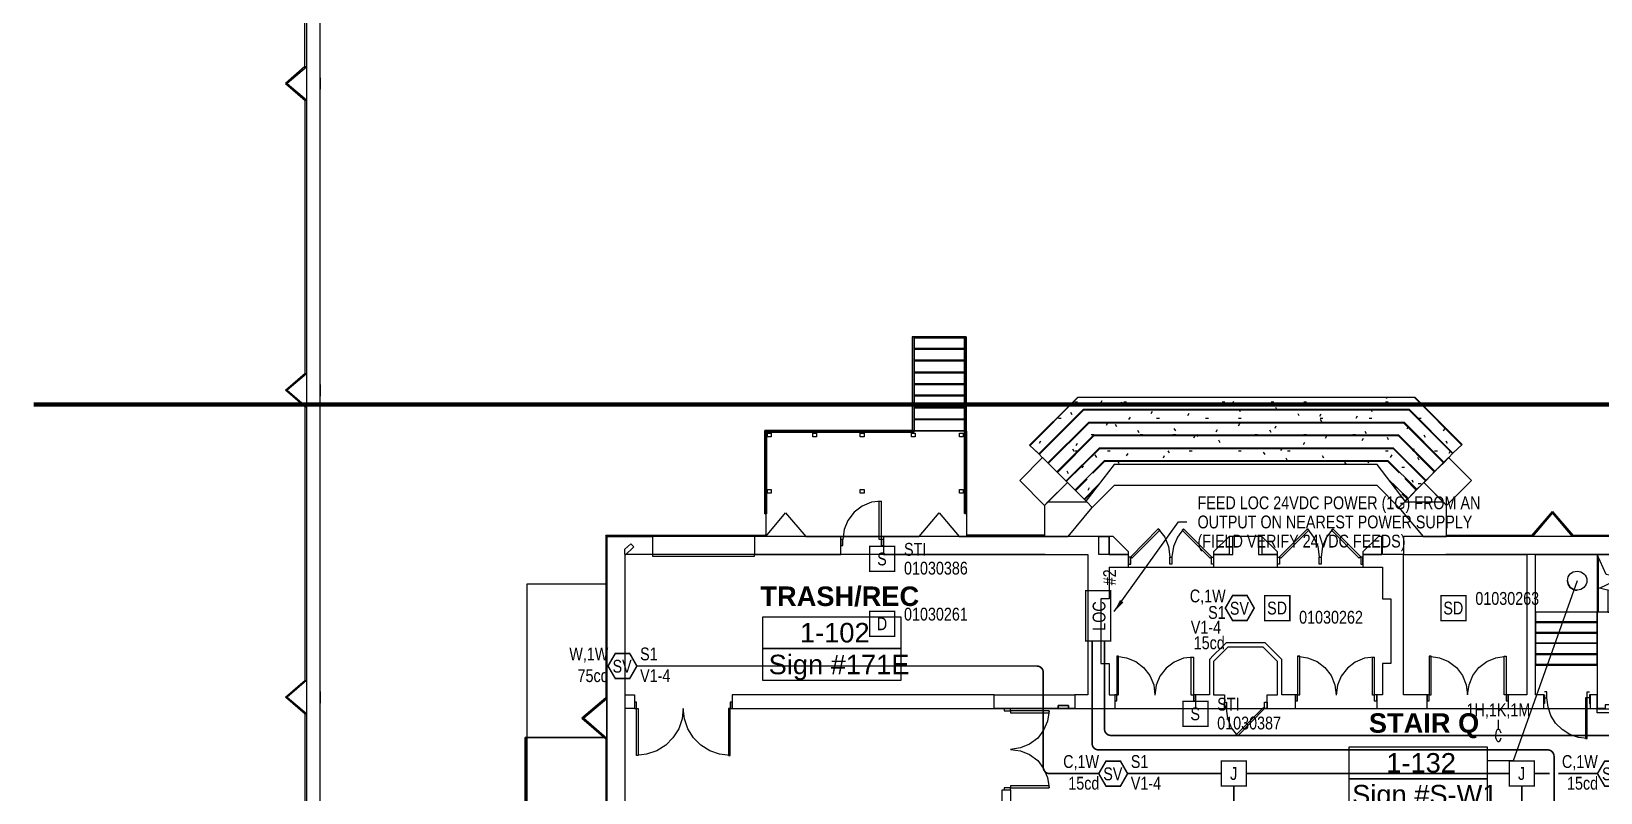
# Model space of a CAD drawing. Header units: inches. Extents: x 8199 to 15931, y 7617 to 15423.
# Drawn here: x 8199 to 9666, y 10085 to 10796 of the extents above; entities that cross this region are included whole.
import ezdxf
from ezdxf.enums import TextEntityAlignment as Align

# ---------------------------------------------------------------- set-up
doc = ezdxf.new("R2010")
doc.units = ezdxf.units.IN
doc.header["$LTSCALE"] = 0.25
doc.header["$MEASUREMENT"] = 0
for name, color, linetype in [('BACKGROUND', 8, 'Continuous'), ('CL-TEXT', 3, 'Continuous'), ('CONDUIT', 6, 'Continuous'), ('FIRE ALARM ANNUNCIATOR', 1, 'Continuous'), ('HEAT DETECTOR', 1, 'Continuous'), ('JUNCTION BOX', 1, 'Continuous'), ('PULL STATION', 1, 'Continuous'), ('SMOKE DETECTOR', 1, 'Continuous'), ('SPEAKER STROBE', 1, 'Continuous'), ('WIRE TAG', 3, 'Continuous')]:
    doc.layers.add(name, color=color, linetype=linetype)
doc.styles.add('Arial', font='arial.ttf', dxfattribs={"width": 0.8})
doc.styles.add('ESSCOE_TEXT', font='arial.ttf', dxfattribs={"width": 0.8, "height": 12})
doc.styles.add('PDF Arial', font='arial.ttf')
doc.styles.add('PDF Arial Bold', font='arialbd.ttf')
doc.dimstyles.new('ESSCOE_DIM', dxfattribs={"dimtxt": 12, "dimasz": 12, "dimexe": 6, "dimexo": 6, "dimgap": 6, "dimtad": 1, "dimdec": 4, "dimzin": 0, "dimdsep": 46, "dimlunit": 4, "dimtxsty": 'ESSCOE_TEXT', "dimblk": 'ARCHTICK', "dimcen": 6, "dimadec": 0, "dimazin": 0, "dimtfac": 1, "dimtdec": 4, "dimtofl": 0, "dimtmove": 0, "dimatfit": 3, "dimfxl": 1, "dimfrac": 2, "dimtolj": 1, "dimtzin": 0, "dimarcsym": 0})

# ---------------------------------------------------------------- blocks, each defined once
blk = doc.blocks.new('SIGA-278')
at = {"layer": 'PULL STATION', "const_width": 1.3}
blk.add_lwpolyline([(-11.5, -11.7), (-11.5, 11.7), (11.9, 11.7), (11.9, -11.7)], close=True, dxfattribs=at)
at = {"layer": 'PULL STATION', "style": 'Arial', "width": 0.8}
blk.add_text('S', height=12, dxfattribs=at).set_placement((0, 0), align=Align.MIDDLE)
for tag, p in [('ADDRESS', (20.6, 9)), ('ZONE', (20.6, -8.6))]:
    blk.add_attdef(tag, text='', height=12, dxfattribs=at).set_placement(p, align=Align.MIDDLE_LEFT)
blk.add_attdef('SUBSCRIPT', text='', height=12, dxfattribs=at).set_placement((-16.6, -9), align=Align.MIDDLE_RIGHT)
blk = doc.blocks.new('SIGA-HRD')
at = {"layer": 'HEAT DETECTOR', "const_width": 1.3}
blk.add_lwpolyline([(-11.5, -11.7), (-11.5, 11.7), (11.9, 11.7), (11.9, -11.7)], close=True, dxfattribs=at)
at = {"layer": 'HEAT DETECTOR', "style": 'Arial', "width": 0.8}
blk.add_text('D', height=12, dxfattribs=at).set_placement((0, 0), align=Align.MIDDLE)
for tag, p in [('ADDRESS', (20.6, 9)), ('ZONE', (20.6, -8.6))]:
    blk.add_attdef(tag, text='', height=12, dxfattribs=at).set_placement(p, align=Align.MIDDLE_LEFT)
blk.add_attdef('SUBSCRIPT', text='', height=12, dxfattribs=at).set_placement((-16.6, -9), align=Align.MIDDLE_RIGHT)
blk = doc.blocks.new('LOC')
at = {"layer": 'FIRE ALARM ANNUNCIATOR', "const_width": 1.25}
blk.add_lwpolyline([(-11.7, -23.4), (-11.7, 23.4), (11.7, 23.4), (11.7, -23.4)], close=True, dxfattribs=at)
at = {"layer": 'FIRE ALARM ANNUNCIATOR', "style": 'Arial', "width": 0.8}
blk.add_text('LOC', height=12, rotation=90, dxfattribs=at).set_placement((0.7, -0.2), align=Align.MIDDLE)
for tag, p in [('SUBSCRIPT', (-10.9, 28.6)), ('PANEL#', (10.6, 28.6))]:
    blk.add_attdef(tag, text='', height=12, rotation=90, dxfattribs=at).set_placement(p, align=Align.MIDDLE_LEFT)
blk = doc.blocks.new('G4-S7VM')
at = {"layer": 'SPEAKER STROBE', "const_width": 1.46}
blk.add_lwpolyline([(13.8, 0.2), (7.1, 11.9), (-6.4, 11.9), (-13.2, 0.2), (-6.4, -11.5), (7.1, -11.5)], close=True, dxfattribs=at)
at = {"layer": 'SPEAKER STROBE', "style": 'Arial', "width": 0.8}
blk.add_text('SV', height=12, dxfattribs=at).set_placement((0, 0), align=Align.MIDDLE)
for tag, p in [('W', (-12.9, 11.5)), ('CANDELA', (-12.6, -8.8)), ('1/2W', (-12.6, -29.2))]:
    blk.add_attdef(tag, text='', height=12, dxfattribs=at).set_placement(p, align=Align.MIDDLE_RIGHT)
for tag, p in [('Speaker_Circuit', (16.8, 11.5)), ('Visual_Circuit', (16.8, -8.8))]:
    blk.add_attdef(tag, text='', height=12, dxfattribs=at).set_placement(p, align=Align.MIDDLE_LEFT)
blk = doc.blocks.new('WIRE TAG TOP')
at = {"layer": 'WIRE TAG', "color": 6}
blk.add_line((0, 5.8), (0, 14.6), dxfattribs=at)
blk.add_ellipse((0, 0), major_axis=(0, 5.77), ratio=0.473684, start_param=5.083251, end_param=10.570968, dxfattribs=at)
at = {"layer": 'WIRE TAG', "style": 'Arial', "width": 0.8}
blk.add_attdef('WIRE#', text='', height=12, dxfattribs=at).set_placement((0, 23.9), align=Align.MIDDLE_CENTER)
blk = doc.blocks.new('_ArchTick')
at = {"color": 0, "linetype": 'ByBlock', "const_width": 0.15}
blk.add_lwpolyline([(-0.5, -0.5), (0.5, 0.5)], dxfattribs=at)
blk = doc.blocks.new('GC-S7VM')
at = {"layer": 'SPEAKER STROBE', "const_width": 1.46}
blk.add_lwpolyline([(13.8, 0.2), (7.1, 11.9), (-6.4, 11.9), (-13.2, 0.2), (-6.4, -11.5), (7.1, -11.5)], close=True, dxfattribs=at)
at = {"layer": 'SPEAKER STROBE', "style": 'Arial', "width": 0.8}
blk.add_text('SV', height=12, dxfattribs=at).set_placement((0, 0), align=Align.MIDDLE)
for tag, p in [('C', (-12.9, 11.5)), ('CANDELA', (-12.6, -8.8)), ('1/2W', (-12.6, -29.2))]:
    blk.add_attdef(tag, text='', height=12, dxfattribs=at).set_placement(p, align=Align.MIDDLE_RIGHT)
for tag, p in [('Speaker_Circuit', (16.8, 11.5)), ('Visual_Circuit', (16.8, -8.8))]:
    blk.add_attdef(tag, text='', height=12, dxfattribs=at).set_placement(p, align=Align.MIDDLE_LEFT)
blk = doc.blocks.new('SIGA-PD')
at = {"layer": 'SMOKE DETECTOR', "const_width": 1.3}
blk.add_lwpolyline([(-11.5, -11.7), (-11.5, 11.7), (11.9, 11.7), (11.9, -11.7)], close=True, dxfattribs=at)
at = {"layer": 'SMOKE DETECTOR', "style": 'Arial', "width": 0.8}
blk.add_text('SD', height=12, dxfattribs=at).set_placement((0, 0), align=Align.MIDDLE)
for tag, p in [('ADDRESS', (20.6, 9)), ('ZONE', (20.6, -8.6))]:
    blk.add_attdef(tag, text='', height=12, dxfattribs=at).set_placement(p, align=Align.MIDDLE_LEFT)
blk.add_attdef('SUBSCRIPT', text='', height=12, dxfattribs=at).set_placement((-16.6, -9), align=Align.MIDDLE_RIGHT)
blk = doc.blocks.new('JUNCTION BOX')
at = {"const_width": 1.3}
blk.add_lwpolyline([(-11.5, -11.7), (-11.5, 11.7), (11.9, 11.7), (11.9, -11.7)], close=True, dxfattribs=at)
at = {"style": 'Arial', "width": 0.8}
blk.add_text('J', height=12, dxfattribs=at).set_placement((0, 0), align=Align.MIDDLE)
blk.add_attdef('SUBSCRIPT', text='', height=12, dxfattribs=at).set_placement((-16.6, -9), align=Align.MIDDLE_RIGHT)

msp = doc.modelspace()

# ---------------------------------------------------------------- linework, layer by layer
at = {"lineweight": 0, "const_width": 4}
msp.add_lwpolyline([(9899.5, 10331), (9899.5, 10447.3), (8200.6, 10447.3)], dxfattribs=at)
at = {"layer": 'BACKGROUND'}
for points in [[(8736.7, 9428.6), (8468.7, 9428.6), (8468.7, 9638.8), (8468.7, 11033.3), (8466.5, 11033.3), (8466.5, 11138.7), (8468.7, 11138.7), (8468.7, 11033.3), (8455.7, 11033.3), (8455.7, 9638.8), (8455.7, 9428.6), (8455.7, 9415.5), (8736.7, 9415.5), (8455.7, 9415.5), (8454.7, 9414.6)], [(8454.4, 10763.1), (8454.4, 11033.9), (8455.7, 11033), (8455.7, 10763.1), (8454.7, 10763.1)], [(8454.4, 10763.4), (8436.2, 10747.5)], [(8455.3, 10763.1), (8455.7, 10762.8), (8437.8, 10747.5), (8455.7, 10732.2)], [(8437.8, 10747.5), (8436.2, 10747.5), (8454.7, 10731.6)], [(8468.7, 10752.9), (8468.7, 10742.1)], [(8735.7, 9312.6), (8735.7, 9414.6), (8454.7, 9414.6), (8454.7, 9584.4), (8436.2, 9600), (8454.7, 9615.9), (8454.7, 9871.1), (8436.2, 9887), (8454.7, 9902.9), (8454.7, 10157.8), (8436.2, 10173.7), (8454.7, 10189.7), (8454.7, 10444.9), (8436.2, 10460.8), (8454.7, 10476.7), (8454.7, 10731.6), (8455.7, 10731.9)], [(8455.7, 10518.1), (8455.7, 10476.1)], [(8886.1, 10421.6), (8886.1, 10421.9), (8885.8, 10422.2), (8885.4, 10422.6), (8885.1, 10422.9), (8884.8, 10423.2), (8884.5, 10423.2), (9022.4, 10423.2), (9022.4, 10434), (9022.4, 10510.8), (9024, 10510.8), (9024, 10434), (9024, 10510.8), (9024, 10434), (9024, 10422.9), (9022.4, 10422.9), (9022.4, 10434), (9022.4, 10510.8), (9024, 10510.8), (9022.1, 10510.8), (9022.1, 10423.2)], [(9072.1, 10510.8), (9072.4, 10510.8), (9072.1, 10510.8), (9071.8, 10510.8), (9071.5, 10510.8), (9071.8, 10510.8), (9072.1, 10510.8), (9024, 10510.8), (9024, 10499.7), (9024, 10488.8), (9024, 10477.7), (9024, 10466.8), (9024, 10456), (9024, 10444.9), (9024, 10434), (9024, 10422.9), (9023.7, 10422.9), (9023.7, 10422.6), (9023.7, 10422.2), (9023.7, 10421.9), (9023.7, 10421.6), (8886.1, 10421.6), (8886.1, 10345.1), (8886.1, 10421.6), (9023.7, 10421.6)], [(9024, 10434), (9024, 10422.9), (9022.4, 10422.9), (9022.4, 10434), (9022.4, 10510.8), (9024, 10510.8)], [(9072.8, 10454.4), (9072.8, 10510.8), (9071.2, 10510.8), (9072.8, 10510.8), (9072.8, 10434), (9072.8, 10422.9), (9072.8, 10345.5), (9072.8, 10422.9), (9071.2, 10422.9), (9071.2, 10434), (9071.2, 10510.8), (9071.2, 10434), (9071.2, 10422.9), (9071.2, 10345.5), (9071.2, 10422.9), (9072.8, 10422.9), (9071.2, 10422.9), (9024, 10422.9), (9024, 10434), (9071.2, 10434), (9071.2, 10422.9), (9071.2, 10434), (9071.2, 10510.8), (9072.8, 10510.8), (9072.8, 10434), (9072.8, 10422.9), (9072.8, 10434), (9072.8, 10510.8), (9072.8, 10434), (9072.8, 10422.9)], [(9072.8, 10510.8), (9071.2, 10510.8), (9071.2, 10454.4)], [(9071.2, 10510.8), (9071.2, 10434)], [(9072.1, 10510.8), (9072.1, 10510.8)], [(9072.1, 10510.8), (9072.1, 10510.8)], [(9071.2, 10499.7), (9024, 10499.7)], [(9071.2, 10488.8), (9024, 10488.8)], [(8454.7, 10476.7), (8455.7, 10476.1), (8437.8, 10460.8)], [(8468.7, 10466.2), (8468.7, 10455.1)], [(9071.2, 10477.7), (9024, 10477.7)], [(9071.2, 10466.8), (9024, 10466.8)], [(8436.2, 10460.8), (8437.8, 10460.8), (8455.7, 10445.2)], [(9071.2, 10456), (9024, 10456)], [(9072.1, 10456), (9071.8, 10456)], [(9140.6, 10401.2), (9132, 10409.5), (9177.3, 10454.4), (9492.3, 10454.4), (9536.6, 10410.1), (9528, 10401.9), (9487.2, 10442.6), (9182, 10442.6), (9140.6, 10401.2), (9144.1, 10397.4)], [(9174.4, 10450), (9176.9, 10450)], [(9199.6, 10450.9), (9198.3, 10448.7)], [(9219.3, 10447.4), (9218, 10449.6)], [(9220.3, 10450), (9222.8, 10450)], [(9312, 10450), (9314.6, 10450)], [(9322.8, 10450.3), (9321.6, 10448)], [(9357.9, 10450), (9360.4, 10450)], [(9388.5, 10450), (9391, 10450)], [(9464.9, 10450), (9467.5, 10450)], [(9466.5, 10454.4), (9465.6, 10453.1)], [(8454.7, 10444.9), (8455.7, 10445.2), (8455.7, 10189.4)], [(9071.2, 10444.9), (9024, 10444.9)], [(9159.1, 10434.7), (9161.6, 10434.7)], [(9171.8, 10437.9), (9170.6, 10439.8)], [(9226, 10435.6), (9224.7, 10433.4)], [(9246.7, 10441), (9245.4, 10438.8)], [(9250.8, 10434.7), (9253.4, 10434.7)], [(9281.1, 10439.1), (9279.8, 10436.9)], [(9296.7, 10434.7), (9299.3, 10434.7)], [(9308.5, 10445.8), (9307.2, 10448)], [(9327.3, 10434.7), (9329.9, 10434.7)], [(9329.2, 10440.4), (9327.9, 10442.6)], [(9356.9, 10448.4), (9355.7, 10446.1)], [(9363.3, 10442.3), (9363.3, 10442.6), (9362.4, 10444.5)], [(9384.3, 10436.9), (9383.1, 10438.8)], [(9404.4, 10438.5), (9403.1, 10436.3)], [(9403.8, 10434.7), (9406.3, 10434.7)], [(9438.5, 10436.6), (9437.2, 10434.3)], [(9449.6, 10434.7), (9452.2, 10434.7)], [(9452.5, 10440.7), (9451.6, 10442.6), (9451.2, 10442.9)], [(9495.5, 10434.7), (9498.1, 10434.7)], [(9022.4, 10423.2), (8884.5, 10423.2), (8884.5, 10345.1), (8884.5, 10423.2)], [(8884.5, 10423.2), (8884.5, 10423.2)], [(8884.8, 10423.2), (8884.8, 10423.2)], [(8885.1, 10422.9), (8885.1, 10422.9)], [(9072.8, 10422.6), (9073.1, 10422.6), (9073.1, 10324.1), (8885.4, 10324.1), (8903.9, 10346.1), (8922.7, 10324.1), (9028.8, 10324.1), (9047.6, 10346.1), (9066.1, 10324.1), (9146, 10324.1)], [(8885.8, 10422.2), (8885.8, 10422.2)], [(8886.1, 10421.9), (8886.1, 10421.9)], [(8886.1, 10421.9), (8886.1, 10421.9)], [(9023.7, 10422.9), (9023.7, 10422.9)], [(9023.7, 10422.9), (9023.7, 10422.9)], [(9023.7, 10422.9), (9023.7, 10422.9)], [(9023.7, 10421.9), (9023.7, 10422.2), (9023.7, 10422.6), (9023.7, 10422.9)], [(9023.7, 10422.9), (9023.7, 10422.9)], [(9071.2, 10422.6), (9023.7, 10422.6)], [(9023.7, 10422.2), (9023.7, 10422.2)], [(9023.7, 10422.2), (9023.7, 10422.2)], [(9023.7, 10422.2), (9023.7, 10422.2)], [(9023.7, 10422.2), (9023.7, 10422.2)], [(9023.7, 10421.9), (9023.7, 10421.9)], [(9023.7, 10421.9), (9023.7, 10421.9)], [(9071.5, 10422.9), (9071.5, 10422.9)], [(9071.5, 10422.9), (9071.8, 10422.9), (9072.1, 10422.9), (9072.4, 10422.9)], [(9072.1, 10422.9), (9072.1, 10422.9)], [(9072.4, 10422.9), (9072.4, 10422.9)], [(9519.7, 10393.2), (9482.5, 10430.5), (9187.1, 10430.5), (9148.9, 10392.6)], [(9189.7, 10419.4), (9192.2, 10419.4)], [(9205, 10429.9), (9203.7, 10427.7)], [(9213.6, 10426.4), (9212.3, 10428.6)], [(9234.6, 10421), (9233.3, 10423.2)], [(9235.6, 10419.4), (9238.1, 10419.4)], [(9266.1, 10419.4), (9268.7, 10419.4)], [(9268.7, 10422.9), (9267.4, 10425.1)], [(9289.7, 10417.5), (9288.8, 10418.7), (9288.4, 10419.4)], [(9307.6, 10423.8), (9306.3, 10421.6)], [(9328.3, 10429.2), (9327, 10427.3)], [(9342.6, 10419.4), (9345.1, 10419.4)], [(9357.9, 10421.3), (9356.6, 10423.5)], [(9362.4, 10427.3), (9361.4, 10425.1)], [(9388.5, 10419.4), (9391, 10419.4)], [(9405.4, 10431.2), (9404.1, 10433.4)], [(9434.4, 10419.4), (9436.9, 10419.4)], [(9447.1, 10420), (9445.8, 10422.2)], [(9486, 10426.7), (9484.7, 10424.5)], [(9520.1, 10424.8), (9518.8, 10422.6)], [(9526.1, 10419.4), (9527.4, 10419.4)], [(9142.2, 10413), (9140.9, 10411.1)], [(9511.1, 10385), (9477.4, 10418.7), (9191.9, 10418.7), (9157.5, 10384.3)], [(9502.8, 10376.4), (9472.3, 10406.6), (9197, 10406.6), (9165.8, 10375.7)], [(9173.8, 10403.4), (9172.5, 10405.7)], [(9176.6, 10411.1), (9175.3, 10408.9)], [(9286.5, 10418.1), (9285.3, 10415.9)], [(9310.4, 10411.7), (9309.1, 10414)], [(9368.1, 10406.3), (9366.8, 10404.4)], [(9389.1, 10412), (9387.8, 10409.8)], [(9409.8, 10417.8), (9408.5, 10415.6)], [(9443.9, 10415.6), (9442.6, 10413.3)], [(9467.8, 10414.3), (9466.8, 10416.5)], [(9491.4, 10406), (9491.1, 10405), (9490.1, 10403.8)], [(9502.2, 10416.5), (9500.9, 10418.7)], [(9522.9, 10410.8), (9521.6, 10413)], [(9139, 10402.5), (9138.4, 10403.8)], [(9174.4, 10404.1), (9176.9, 10404.1)], [(9494.2, 10368.1), (9467.5, 10394.8), (9201.8, 10394.8), (9174.4, 10367.4)], [(9182, 10390.1), (9180.8, 10388.2)], [(9483.4, 10356.9), (9457, 10391.3), (9211, 10391.3), (9184.6, 10356.9)], [(9202.1, 10394.2), (9191.3, 10383.1)], [(9194.8, 10398), (9193.5, 10400.3)], [(9205, 10404.1), (9207.5, 10404.1)], [(9215.8, 10392.3), (9214.5, 10394.5)], [(9223.8, 10401.5), (9222.5, 10399.3)], [(9257.9, 10399.3), (9256.9, 10397.1)], [(9263, 10402.2), (9261.7, 10404.1)], [(9281.4, 10404.1), (9284, 10404.1)], [(9327.3, 10404.1), (9329.9, 10404.1)], [(9352.2, 10400.6), (9350.9, 10402.8)], [(9373.2, 10394.8), (9371.9, 10397.1)], [(9373.2, 10404.1), (9375.7, 10404.1)], [(9407.3, 10397.1), (9406, 10399.3)], [(9428.3, 10391.3), (9427, 10393.6)], [(9449.6, 10394.8), (9448.4, 10392.6)], [(9464.9, 10404.1), (9467.5, 10404.1)], [(9477.7, 10383.4), (9467.2, 10394.2)], [(9470.7, 10400.3), (9469.4, 10398)], [(9528, 10401.9), (9519.7, 10393.2), (9511.1, 10385), (9502.8, 10376.4), (9494.2, 10368.1), (9486, 10359.5), (9483.1, 10356.9)], [(9496.5, 10395.5), (9495.2, 10397.7)], [(9510.8, 10404.1), (9513.4, 10404.1)], [(9525.5, 10403.8), (9524.2, 10401.5)], [(9168.3, 10382.7), (9167.1, 10385)], [(9185.9, 10377.6), (9175, 10366.8)], [(9486, 10359.5), (9466.5, 10378.6)], [(9480.2, 10388.8), (9482.8, 10388.8)], [(9493.6, 10367.4), (9483.1, 10378.3)], [(9491.1, 10374.5), (9489.8, 10376.7)], [(9148.9, 10356), (9167.4, 10374.5), (9185.9, 10356)], [(9196.7, 10372.9), (9183, 10358.8)], [(9193.2, 10368.4), (9183.3, 10358.2)], [(9187.8, 10369.4), (9186.5, 10367.1)], [(9519.1, 10356), (9500.6, 10374.5), (9482.5, 10356), (9477.4, 10351.2), (9457, 10371.6), (9211, 10371.6), (9190.6, 10351.2)], [(9475.1, 10369.4), (9470, 10374.1)], [(9485.3, 10359.2), (9480.2, 10363.9)], [(9495.5, 10373.5), (9498.1, 10373.5)], [(8993.4, 10356.9), (8984.2, 10356), (8975.6, 10352.2), (8967.9, 10346.7), (8962.2, 10339.1), (8958.7, 10330.5), (8957.4, 10321.2), (8955.5, 10321.2), (8955.5, 10315.5), (8957.4, 10315.5), (8957.4, 10321.2)], [(9477.4, 10351.2), (9500, 10324.1), (9522, 10324.1), (9522, 10353.1), (9519.1, 10356), (9482.5, 10356)], [(9482.5, 10358.2), (9482.8, 10358.2)], [(9601.9, 10325.1), (9621, 10347.4), (9621, 10346.1), (9602.2, 10324.1)], [(9621, 10347.4), (9640.2, 10325.1), (9639.8, 10324.1), (9621, 10346.1)], [(8884.8, 10345.1), (8885.1, 10345.1), (8885.4, 10345.1), (8885.8, 10345.1), (8886.1, 10345.1), (8885.8, 10345.1), (8885.4, 10345.1), (8885.1, 10345.1), (8884.8, 10345.1), (8884.5, 10345.1)], [(8884.5, 10345.1), (8884.5, 10345.1)], [(8884.8, 10345.1), (8884.8, 10345.1)], [(8885.1, 10345.1), (8885.1, 10345.1)], [(8885.1, 10345.1), (8885.1, 10345.1)], [(8885.1, 10345.1), (8885.1, 10345.1)], [(8885.1, 10345.1), (8885.1, 10345.1)], [(8885.4, 10345.1), (8885.4, 10324.1)], [(8885.8, 10345.1), (8885.8, 10345.1)], [(8885.8, 10345.1), (8885.8, 10345.1)], [(8885.8, 10345.1), (8885.8, 10345.1)], [(8885.8, 10345.1), (8885.8, 10345.1)], [(8886.1, 10345.1), (8886.1, 10345.1)], [(8886.1, 10345.1), (8886.1, 10345.1)], [(8886.1, 10345.1), (8886.1, 10345.1)], [(9072.8, 10345.5), (9072.4, 10345.5), (9072.1, 10345.5), (9071.8, 10345.5), (9071.5, 10345.5), (9071.2, 10345.5)], [(9071.2, 10345.5), (9071.2, 10345.5)], [(9071.2, 10345.5), (9071.2, 10345.5)], [(9071.5, 10345.5), (9071.5, 10345.5)], [(9071.5, 10345.5), (9071.5, 10345.5)], [(9071.5, 10345.5), (9071.5, 10345.5)], [(9071.5, 10345.5), (9071.5, 10345.5)], [(9071.5, 10345.5), (9071.8, 10345.5), (9072.1, 10345.5), (9072.4, 10345.5)], [(9072.1, 10345.5), (9072.1, 10345.5)], [(9072.1, 10345.5), (9072.1, 10345.5)], [(9072.1, 10345.5), (9072.1, 10345.5)], [(9072.1, 10345.5), (9072.1, 10345.5)], [(9072.4, 10345.5), (9072.4, 10345.5)], [(9072.4, 10345.5), (9072.4, 10345.5)], [(9072.4, 10345.5), (9072.4, 10345.5)], [(9072.4, 10345.5), (9072.4, 10345.5)], [(9072.8, 10345.5), (9072.8, 10345.5)], [(9072.8, 10345.5), (9072.8, 10345.5)], [(8736.7, 10135.5), (8736.7, 10136.2), (8735.4, 10136.2), (8736.7, 10136.2), (8736.7, 10172.5), (8736.7, 10324.1), (8753.5, 10324.1), (8779.3, 10324.1), (8779.3, 10307.2), (8753.5, 10307.2), (8753.5, 10312), (8759, 10317.1), (8761.8, 10314.2), (8753.5, 10306.3), (8753.5, 10176), (8762.5, 10176), (8762.5, 10163.2), (8764.4, 10163.2), (8764.4, 10169), (8762.5, 10169), (8762.5, 10163.2), (8753.5, 10163.2), (8753.5, 9683.1)], [(8735.7, 10325.1), (8884.8, 10325.1), (8885.4, 10324.1), (8736.7, 10324.1), (8735.7, 10325.1), (8735.7, 10173.1)], [(9206.6, 10307.2), (9196.7, 10307.2), (9196.7, 10324.1), (9206.6, 10324.1), (9206.6, 10307.2), (9206.6, 10324.1), (9206.6, 10307.2), (9224.4, 10307.2), (9224.4, 10309.8), (9210.1, 10324.1), (9206.6, 10324.1), (9196.7, 10324.1), (8995.3, 10324.1), (8995.3, 10307.2), (9186.5, 10307.2), (9186.5, 10265.8), (9186.5, 10205.3), (9186.5, 10176), (9174.4, 10176), (9174.4, 10163.2), (9168.3, 10163.2), (9158.8, 10163.2), (9114.2, 10163.2), (9114.2, 10162.9), (9106.5, 10162.9), (9106.5, 10163.2), (9114.2, 10163.2), (9106.5, 10163.2), (9098.9, 10163.2), (9098.9, 10176), (8853.9, 10176), (8853.9, 10163.2), (8853.9, 10169), (8852, 10169), (8852, 10163.2), (8853.9, 10163.2)], [(8885.4, 10325.7), (8884.8, 10325.1)], [(9146, 10325.1), (9073.1, 10325.1)], [(9252.4, 10331.1), (9258.5, 10323.5), (9262, 10314.6), (9263.3, 10305)], [(9276, 10331.1), (9270.3, 10323.5), (9266.5, 10314.6), (9265.2, 10305)], [(9363.9, 10295.4), (9363.9, 10307.2), (9349.6, 10307.2), (9349.6, 10324.1), (9318.7, 10324.1), (9318.7, 10307.2), (9304.1, 10307.2), (9304.1, 10295.4)], [(9392, 10331.1), (9397.7, 10323.5), (9401.5, 10314.6), (9402.8, 10305)], [(9415.6, 10331.1), (9409.8, 10323.5), (9406, 10314.6), (9404.7, 10305)], [(9783.2, 10324.1), (9931.7, 10324.1), (9481.8, 10324.1), (9481.8, 10307.2), (9462.1, 10307.2), (9462.1, 10324.1), (9461.4, 10324.1), (9461.4, 10307.2), (9443.6, 10307.2), (9443.6, 10295.4)], [(9640.2, 10325.1), (9745.3, 10325.1), (9745.6, 10324.1), (9639.8, 10324.1)], [(9783.5, 10325.1), (9931.7, 10325.1), (9931.7, 10324.1), (9931.7, 10307.2), (9931.7, 10270.3), (9914.8, 10270.3), (9914.8, 10307.2), (9756.1, 10307.2), (9756.1, 10253.4), (9756.1, 10245.4), (9674.6, 10245.4), (9674.6, 10178.5), (9674.6, 10186.2), (9702.6, 10186.2), (9702.6, 10178.5), (9698.5, 10178.5), (9698.5, 10166.7), (9698.5, 10159.1), (9670.4, 10159.1), (9662.8, 10159.1), (9662.8, 10163.2), (9662.8, 10176), (9656.4, 10176), (9656.4, 10163.2)], [(9146.7, 10307.2), (8874.9, 10307.2), (8779.3, 10307.2), (8779.3, 10305.6), (8874.9, 10305.6), (8874.9, 10307.2)], [(9224.4, 10295.4), (9224.4, 10307.2), (9206.6, 10307.2), (9196.7, 10307.2)], [(9503.8, 10163.2), (9503.8, 10176), (9481.8, 10176), (9481.8, 10205.3), (9481.8, 10265.8), (9481.8, 10307.2), (9597.1, 10307.2), (9597.1, 10176), (9579.6, 10176), (9579.6, 10163.2)], [(9613.1, 10163.2), (9613.1, 10176), (9605.1, 10176), (9605.1, 10307.2), (9748.2, 10307.2), (9748.2, 10253.4), (9674.6, 10253.4), (9662.8, 10253.4)], [(9672.7, 10273.8), (9672.7, 10253.4), (9682.5, 10253.4), (9687.9, 10253.4), (9679, 10272.2), (9665, 10275.7), (9685.4, 10285.2), (9671.4, 10288.4), (9662.8, 10307.2), (9662.8, 10253.4), (9605.1, 10253.4), (9605.1, 10243.5), (9605.1, 10233.6), (9605.1, 10223.8), (9605.1, 10213.6), (9605.1, 10203.7), (9662.8, 10203.7), (9662.8, 10213.6), (9662.8, 10223.8), (9605.1, 10223.8)], [(9206.6, 10295.4), (9206.6, 10265.8), (9198.6, 10265.8), (9198.6, 10205.3), (9206.6, 10205.3), (9206.6, 10176), (9211.7, 10176), (9211.7, 10163.2)], [(9462.1, 10295.4), (9462.1, 10265.8), (9470, 10265.8), (9470, 10205.3), (9462.1, 10205.3), (9462.1, 10176), (9456.7, 10176), (9456.7, 10163.2)], [(8735.7, 10279.5), (8661.8, 10279.5), (8661.8, 10136.2), (8734.1, 10136.2), (8661.8, 10136.2), (8661.8, 9706.1), (8736.7, 9706.1), (8736.7, 9638.2), (8726.5, 9638.2), (8726.5, 9628.3), (8661.8, 9628.3), (8661.8, 9706.1), (8736.7, 9706.1)], [(9644, 10282.7), (9584.4, 10114.2), (9559.9, 10114.2)], [(9605.1, 10243.5), (9662.8, 10243.5)], [(9662.8, 10223.8), (9662.8, 10233.6), (9662.8, 10243.5), (9662.8, 10253.4), (9662.8, 10162.9), (9674.6, 10162.9), (9674.6, 10172.8), (9674.6, 10170.9), (9681.3, 10170.9), (9681.3, 10172.8), (9681.3, 10178.5), (9691.1, 10178.5), (9691.1, 10166.7), (9670.4, 10166.7), (9670.4, 10163.2), (9662.8, 10163.2)], [(9605.1, 10233.6), (9662.8, 10233.6)], [(9380.8, 10163.2), (9380.8, 10176), (9367.8, 10176), (9367.8, 10209.1), (9363.9, 10212.9), (9352.2, 10224.7), (9346.7, 10224.7), (9315.8, 10224.7), (9311.7, 10220.6), (9304.1, 10212.9), (9300.2, 10209.1), (9300.2, 10176), (9287.2, 10176), (9287.2, 10163.2)], [(9354.1, 10163.2), (9351.8, 10163.2), (9351.8, 10169), (9354.1, 10169), (9354.1, 10163.2), (9354.1, 10176), (9363.9, 10176), (9363.9, 10207.2), (9350.6, 10220.6), (9317.4, 10220.6), (9304.1, 10207.2), (9304.1, 10176), (9314.2, 10176), (9314.2, 10163.2), (9314.2, 10169), (9316.2, 10169), (9316.2, 10163.2)], [(9213.6, 10212), (9222.8, 10210.7), (9231.4, 10207.2), (9238.7, 10201.5), (9244.5, 10194.1), (9248.3, 10185.2), (9249.3, 10176)], [(9285.3, 10211.3), (9276, 10210.1), (9267.4, 10206.6), (9259.8, 10200.8), (9254, 10193.5), (9250.5, 10184.9), (9249.3, 10175.7)], [(9382.7, 10212), (9392, 10210.7), (9400.9, 10207.2), (9408.2, 10201.5), (9414, 10194.1), (9417.5, 10185.2), (9418.7, 10176)], [(9454.4, 10211.3), (9445.2, 10210.1), (9436.6, 10206.6), (9429.3, 10200.8), (9423.5, 10193.5), (9420, 10184.9), (9418.7, 10175.7)], [(9505.7, 10212), (9515.3, 10210.7), (9523.9, 10207.2), (9531.2, 10201.5), (9536.9, 10194.1), (9540.4, 10185.2), (9541.7, 10176), (9543, 10185.2), (9546.5, 10194.1), (9552.2, 10201.5), (9559.6, 10207.2), (9568.2, 10210.7), (9577.7, 10212)], [(9605.1, 10213.6), (9662.8, 10213.6)], [(8454.7, 10189.7), (8455.7, 10189.4), (8437.8, 10173.7)], [(8436.2, 10173.7), (8437.8, 10173.7), (8455.7, 10158.5)], [(8468.7, 10179.2), (8468.7, 10168.3)], [(8715, 10154), (8736.7, 10172.5), (8735.7, 10173.1), (8713.4, 10154)], [(9098.9, 10163.2), (9098.9, 10176), (9174.4, 10176), (9174.4, 10163.2)], [(9613.7, 10173.1), (9615.9, 10173.1), (9615.9, 10178.8), (9613.7, 10178.8)], [(9653.5, 10135.2), (9645.3, 10136.2), (9637.3, 10139), (9630, 10143.5), (9623.9, 10149.5), (9619.4, 10156.5), (9616.9, 10164.5), (9615.9, 10173.1)], [(9655.8, 10173.1), (9653.5, 10173.1), (9653.5, 10178.8), (9655.8, 10178.8)], [(8454.7, 10157.8), (8455.7, 10158.5), (8455.7, 9902.3)], [(8852, 10119.3), (8842.1, 10120.5), (8832.9, 10123.7), (8824.6, 10128.8), (8817.6, 10135.8), (8812.5, 10144.1), (8809.3, 10153.4), (8808, 10163.2), (8807.1, 10153.4), (8803.9, 10144.1), (8798.5, 10135.8), (8791.8, 10128.8), (8783.5, 10123.7), (8773.9, 10120.5), (8764.4, 10119.3)], [(9150.2, 10161), (9148.9, 10151.4), (9145.1, 10142.8), (9139.7, 10135.5), (9132, 10129.8), (9123.4, 10126.3), (9114.2, 10125), (9123.4, 10123.7), (9132, 10120.2), (9139.7, 10114.5), (9145.1, 10107.2), (9148.9, 10098.6), (9150.2, 10089), (9150.2, 10090.9), (9114.2, 10090.9), (9114.2, 10089), (9150.2, 10089)], [(9326.7, 10137.7), (9320.9, 10145.1), (9317.4, 10153.7), (9316.2, 10163.2), (9314.2, 10163.2)], [(8736.7, 10135.2), (8715, 10154), (8713.4, 10154), (8735.7, 10134.9)], [(8661.1, 9628.3), (8660.8, 9628.3), (8660.5, 9628.3), (8660.8, 9628.3), (8661.1, 9628.3), (8661.5, 9628.3), (8661.5, 9706.1), (8660.2, 9706.1), (8660.2, 10136.2), (8661.5, 10136.2), (8661.5, 9706.1), (8661.5, 10136.2), (8660.2, 10136.2), (8660.2, 9706.1), (8661.5, 9706.1)], [(8660.2, 9706.1), (8660.2, 10136.2), (8661.5, 10136.2), (8661.5, 9706.1), (8660.2, 9706.1), (8660.2, 9628.3), (8660.5, 9628.3)], [(8736.7, 10029.1), (8736.7, 10135.2), (8735.7, 10134.9), (8735.7, 10029.7)], [(9106.5, 10061.3), (9106.5, 10087.1), (9114.2, 10087.1), (9114.2, 10068.6)]]:
    msp.add_lwpolyline(points, dxfattribs=at)
at = {"layer": 'BACKGROUND', "ltscale": 0.061667}
for points in [[(9071.2, 10509.5), (9024, 10509.5)], [(9071.2, 10498.7), (9024, 10498.7)], [(9071.2, 10487.9), (9024, 10487.9)], [(9071.2, 10476.7), (9024, 10476.7)], [(9071.2, 10465.9), (9024, 10465.9)], [(9071.2, 10455.1), (9024, 10455.1)], [(9071.2, 10443.9), (9024, 10443.9)], [(9071.2, 10433.1), (9024, 10433.1)]]:
    msp.add_lwpolyline(points, dxfattribs=at)
at = {"layer": 'BACKGROUND', "ltscale": 0.06364}
for points in [[(9536, 10409.8), (9492, 10453.8), (9177.3, 10453.8), (9132.7, 10409.2)], [(9527.7, 10401.2), (9486.9, 10442), (9182.4, 10442), (9140.9, 10400.6)]]:
    msp.add_lwpolyline(points, dxfattribs=at)
at = {"layer": 'BACKGROUND'}
for points in [[(8890.5, 10420.6), (8890.5, 10417.1), (8887, 10417.1), (8887, 10420.6)], [(8932.9, 10420.6), (8932.9, 10417.1), (8929.4, 10417.1), (8929.4, 10420.6)], [(8977.2, 10420.6), (8977.2, 10417.1), (8973.7, 10417.1), (8973.7, 10420.6)], [(9025, 10420.6), (9025, 10417.1), (9021.5, 10417.1), (9021.5, 10420.6)], [(9023.7, 10421.9), (9023.7, 10422.2), (9023.7, 10422.6), (9023.7, 10422.9), (9023.7, 10422.6), (9023.7, 10422.2)], [(9069.9, 10420.6), (9069.9, 10417.1), (9066.4, 10417.1), (9066.4, 10420.6)], [(9146, 10353.1), (9167.4, 10374.5), (9144.1, 10397.7), (9122.8, 10376.4)], [(9522, 10353.1), (9545.2, 10376.4), (9523.9, 10397.7), (9500.6, 10374.5)], [(8890.5, 10367.8), (8890.5, 10364.6), (8887, 10364.6), (8887, 10367.8)], [(8977.2, 10367.8), (8977.2, 10364.6), (8973.7, 10364.6), (8973.7, 10367.8)], [(9069.9, 10367.8), (9069.9, 10364.6), (9066.4, 10364.6), (9066.4, 10367.8)], [(8991.5, 10321.2), (8991.5, 10356.9), (8993.4, 10356.9), (8993.4, 10321.2)], [(9168, 10324.1), (9190.6, 10351.2), (9185.9, 10356), (9148.9, 10356), (9146, 10353.1), (9146, 10324.1)], [(8884.8, 10345.1), (8885.1, 10345.1), (8885.4, 10345.1), (8885.8, 10345.1), (8886.1, 10345.1), (8885.8, 10345.1), (8885.4, 10345.1), (8885.1, 10345.1)], [(9071.5, 10345.5), (9071.8, 10345.5), (9072.1, 10345.5), (9072.4, 10345.5), (9072.1, 10345.5), (9071.8, 10345.5)], [(8955.5, 10324.1), (8874.9, 10324.1), (8874.9, 10307.2), (8955.5, 10307.2)], [(8993.4, 10315.5), (8995.3, 10315.5), (8995.3, 10321.2), (8993.4, 10321.2)], [(9227.6, 10303.7), (9253.7, 10329.9), (9252.4, 10331.1), (9226.6, 10305)], [(9300.9, 10303.7), (9274.7, 10329.9), (9276, 10331.1), (9302.1, 10305)], [(9322.2, 10307.2), (9322.2, 10324.1), (9318.7, 10324.1), (9304.1, 10309.8), (9304.1, 10307.2)], [(9346.1, 10324.1), (9346.1, 10307.2), (9363.9, 10307.2), (9363.9, 10309.8), (9349.3, 10324.1)], [(9367.1, 10303.7), (9393.3, 10329.9), (9392, 10331.1), (9365.9, 10305)], [(9440.4, 10303.7), (9414.3, 10329.9), (9415.6, 10331.1), (9441.7, 10305)], [(9461.4, 10307.2), (9461.4, 10324.1), (9458.2, 10324.1), (9443.6, 10309.8), (9443.6, 10307.2)], [(9601.9, 10325.1), (9602.2, 10324.1), (9522.3, 10324.1), (9522.3, 10325.1)], [(9224.4, 10304.7), (9224.4, 10298), (9226.6, 10298), (9226.6, 10304.7)], [(9265.2, 10304.7), (9265.2, 10298), (9263.3, 10298), (9263.3, 10304.7)], [(9304.1, 10304.7), (9304.1, 10298), (9302.1, 10298), (9302.1, 10304.7)], [(9363.9, 10298), (9363.9, 10304.7), (9365.9, 10304.7), (9365.9, 10298)], [(9402.8, 10298), (9402.8, 10304.7), (9404.7, 10304.7), (9404.7, 10298)], [(9443.6, 10298), (9443.6, 10304.7), (9441.7, 10304.7), (9441.7, 10298)], [(8882.6, 10219.3), (8882.6, 10248.9), (9011.6, 10248.9), (9011.6, 10219.3)], [(8882.6, 10189.4), (8882.6, 10219.3), (9011.6, 10219.3), (9011.6, 10189.4)], [(9215.2, 10176), (9215.2, 10212), (9213.6, 10212), (9213.6, 10176)], [(9283.3, 10175.7), (9283.3, 10211.3), (9285.3, 10211.3), (9285.3, 10175.7)], [(9384.7, 10176), (9384.7, 10212), (9382.7, 10212), (9382.7, 10176)], [(9452.8, 10175.7), (9452.8, 10211.3), (9454.4, 10211.3), (9454.4, 10175.7)], [(9507.6, 10176), (9507.6, 10212), (9505.7, 10212), (9505.7, 10176)], [(9575.8, 10176), (9575.8, 10212), (9577.7, 10212), (9577.7, 10176)], [(9211.7, 10170.2), (9213.6, 10170.2), (9213.6, 10176), (9211.7, 10176)], [(9285.3, 10170.2), (9287.2, 10170.2), (9287.2, 10176), (9285.3, 10176)], [(9380.8, 10170.2), (9382.7, 10170.2), (9382.7, 10176), (9380.8, 10176)], [(9454.4, 10170.2), (9456.7, 10170.2), (9456.7, 10176), (9454.4, 10176)], [(9503.8, 10170.2), (9505.7, 10170.2), (9505.7, 10176), (9503.8, 10176)], [(9577.7, 10170.2), (9579.6, 10170.2), (9579.6, 10176), (9577.7, 10176)], [(9613.7, 10168), (9613.1, 10168), (9613.1, 10176), (9613.7, 10176)], [(9651.9, 10173.1), (9651.9, 10135.2), (9653.5, 10135.2), (9653.5, 10173.1)], [(9655.8, 10168), (9656.4, 10168), (9656.4, 10176), (9655.8, 10176)], [(8766, 10163.2), (8766, 10119.3), (8764.4, 10119.3), (8764.4, 10163.2)], [(8850.4, 10163.2), (8850.4, 10119.3), (8852, 10119.3), (8852, 10163.2)], [(9108.4, 10162.9), (9108.4, 10161), (9114.2, 10161), (9114.2, 10162.9)], [(9114.2, 10159.1), (9150.2, 10159.1), (9150.2, 10161), (9114.2, 10161)], [(9168.3, 10166.1), (9158.8, 10166.1)], [(9158.8, 10166.1), (9158.8, 10163.2)], [(9168.3, 10163.2), (9168.3, 10166.1)], [(9350.9, 10164.2), (9325.4, 10139), (9326.7, 10137.7), (9351.8, 10163.2)], [(9430.8, 10097.3), (9430.8, 10127.2), (9559.9, 10127.2), (9559.9, 10097.3)], [(9430.8, 10067.7), (9430.8, 10097.3), (9559.9, 10097.3), (9559.9, 10067.7)], [(9108.4, 10089), (9108.4, 10087.1), (9114.2, 10087.1), (9114.2, 10089)]]:
    msp.add_lwpolyline(points, close=True, dxfattribs=at)
at = {"layer": 'BACKGROUND', "ltscale": 0.069542}
msp.add_lwpolyline([(9519.1, 10392.9), (9482.1, 10429.9), (9187.4, 10429.9), (9149.5, 10392.3)], dxfattribs=at)
at = {"layer": 'BACKGROUND', "ltscale": 0.062472}
for points in [[(9510.5, 10384.3), (9477, 10418.1), (9192.2, 10418.1), (9158.1, 10383.7)], [(9502.2, 10376), (9472.3, 10406), (9197.3, 10406), (9166.4, 10375.4)]]:
    msp.add_lwpolyline(points, dxfattribs=at)
at = {"layer": 'BACKGROUND', "ltscale": 0.065}
for points in [[(9467.2, 10394.2), (9202.1, 10394.2)], [(9663.7, 10305), (9663.7, 10253.4)]]:
    msp.add_lwpolyline(points, dxfattribs=at)
at = {"layer": 'BACKGROUND', "ltscale": 3.353333}
msp.add_lwpolyline([(8736.7, 10324.1), (8736.7, 9109.4)], dxfattribs=at)
at = {"layer": 'BACKGROUND', "ltscale": 3.206667}
msp.add_lwpolyline([(8753.5, 10306.3), (8753.5, 9033.5)], dxfattribs=at)
at = {"layer": 'BACKGROUND', "ltscale": 0.748333}
msp.add_lwpolyline([(9760.3, 10307.2), (9521.3, 10307.2)], dxfattribs=at)
at = {"layer": 'BACKGROUND', "ltscale": 0.313333}
msp.add_lwpolyline([(9206.6, 10295.4), (9462.1, 10295.4)], dxfattribs=at)
at = {"layer": 'BACKGROUND'}
msp.add_lwpolyline([(9635.1, 10282.7, 0.415242), (9644, 10273.8, -0.415242)], format="xyb", close=True, dxfattribs=at)
at = {"layer": 'BACKGROUND', "ltscale": 0.081667}
for points in [[(9605.1, 10244.5), (9662.8, 10244.5)], [(9605.1, 10234.6), (9662.8, 10234.6)], [(9605.1, 10224.7), (9662.8, 10224.7)], [(9605.1, 10214.5), (9662.8, 10214.5)], [(9605.1, 10204.6), (9662.8, 10204.6)]]:
    msp.add_lwpolyline(points, dxfattribs=at)
at = {"layer": 'BACKGROUND', "ltscale": 1.281667}
msp.add_lwpolyline([(8853.9, 10163.2), (9662.8, 10163.2)], dxfattribs=at)
at = {"layer": 'BACKGROUND'}
for points in [[(9635.1, 10282.7), (9635.1, 10287.8), (9638.9, 10291.6), (9644, 10291.6)], [(9635.1, 10282.7), (9635.1, 10287.8), (9638.9, 10291.6), (9644, 10291.6)], [(9644, 10291.6), (9649.1, 10291.6), (9653.2, 10287.8), (9653.2, 10282.7)], [(9644, 10291.6), (9649.1, 10291.6), (9653.2, 10287.8), (9653.2, 10282.7)], [(9653.2, 10282.7), (9653.2, 10277.9), (9649.1, 10273.8), (9644, 10273.8)], [(9653.2, 10282.7), (9653.2, 10277.9), (9649.1, 10273.8), (9644, 10273.8)]]:
    msp.add_open_spline(points, degree=3, dxfattribs=at)
at = {"layer": 'CONDUIT', "lineweight": 0, "const_width": 1.5}
for points in [[(10635.5, 11165.1), (10635.5, 10144, -0.414214), (10629.5, 10138), (9208.1, 10138, -0.414214), (9202.1, 10144), (9202.1, 10226.4)], [(9190.5, 10226.4), (9190.5, 10130.5, 0.414214), (9196.5, 10124.5), (9616.5, 10124.5, -0.414214), (9622.5, 10118.5), (9622.5, 8885, 0.414214), (9628.5, 8879), (9887.8, 8879)], [(9196.7, 10102.3), (9150.8, 10102.3, -0.414214), (9144.8, 10108.3), (9144.8, 10196.9, 0.414214), (9138.8, 10202.9), (8764.9, 10202.9)], [(9280.4, 9996.4), (9317.1, 9996.4, 0.414214), (9323.1, 10002.4), (9323.1, 10090.7)]]:
    msp.add_lwpolyline(points, format="xyb", dxfattribs=at)
for points in [[(9223.7, 10102.3), (9311.4, 10102.3)], [(9580.7, 10102.3), (9334.8, 10102.3)], [(9618.5, 10102.3), (9604.1, 10102.3)], [(9663.2, 10102.3), (9626.5, 10102.3)], [(9592.4, 9878), (9592.4, 10090.7)]]:
    msp.add_lwpolyline(points, dxfattribs=at)

# ---------------------------------------------------------------- block references
msp.add_blockref('LOC', (9196.3, 10249.8)).add_auto_attribs({'PANEL#': '#2'})
at = {"layer": 'HEAT DETECTOR'}
msp.add_blockref('SIGA-HRD', (8994, 10242.4), dxfattribs=at).add_auto_attribs({'ADDRESS': '01030261'})
at = {"layer": 'JUNCTION BOX'}
for p in [(9322.9, 10102.3), (9592.2, 10102.3)]:
    msp.add_blockref('JUNCTION BOX', p, dxfattribs=at)
at = {"layer": 'PULL STATION'}
for p, values in [((8994, 10303), {'ADDRESS': 'STI', 'ZONE': '01030386'}), ((9286.9, 10158.2), {'ADDRESS': 'STI', 'ZONE': '01030387'})]:
    msp.add_blockref('SIGA-278', p, dxfattribs=at).add_auto_attribs(values)
at = {"layer": 'SMOKE DETECTOR'}
for p, values in [((9363.5, 10257.1), {'ZONE': '01030262'}), ((9528.3, 10257.1), {'ADDRESS': '01030263'})]:
    msp.add_blockref('SIGA-PD', p, dxfattribs=at).add_auto_attribs(values)
at = {"layer": 'SPEAKER STROBE'}
ref = msp.add_blockref('GC-S7VM', (9328.3, 10256.9), dxfattribs=at)
ref.add_attrib('C', 'C,1W', dxfattribs={"height": 12, "style": 'Arial', "width": 0.8}).set_placement((9315.4, 10268.4), align=Align.MIDDLE_RIGHT)
ref.add_attrib('Speaker_Circuit', 'S1', dxfattribs={"height": 12, "style": 'Arial', "width": 0.8}).set_placement((9299, 10253), align=Align.MIDDLE_LEFT)
ref.add_attrib('Visual_Circuit', 'V1-4', dxfattribs={"height": 12, "style": 'Arial', "width": 0.8}).set_placement((9282.8, 10239.2), align=Align.MIDDLE_LEFT)
ref.add_attrib('CANDELA', '15cd', dxfattribs={"height": 12, "style": 'Arial', "width": 0.8}).set_placement((9314.6, 10224.6), align=Align.MIDDLE_RIGHT)
for name, p, values in [('G4-S7VM', (8751, 10202.7), {'W': 'W,1W', 'Speaker_Circuit': 'S1', 'Visual_Circuit': 'V1-4', 'CANDELA': '75cd'}), ('GC-S7VM', (9209.9, 10102.1), {'C': 'C,1W', 'Speaker_Circuit': 'S1', 'Visual_Circuit': 'V1-4', 'CANDELA': '15cd'}), ('GC-S7VM', (9676.3, 10102.1), {'C': 'C,1W', 'Speaker_Circuit': 'S1', 'Visual_Circuit': 'V1-4', 'CANDELA': '15cd'})]:
    msp.add_blockref(name, p, dxfattribs=at).add_auto_attribs(values)
at = {"layer": 'WIRE TAG'}
msp.add_blockref('WIRE TAG TOP', (9570.5, 10138), dxfattribs=at).add_auto_attribs({'WIRE#': '1H,1K,1M'})

# ---------------------------------------------------------------- texts
at = {"layer": 'BACKGROUND', "attachment_point": 7}
for s, insert, char_height, style in [('TRASH/REC', (8880.3, 10258.5), 18.22, 'PDF Arial Bold'), ('1-102', (8917.3, 10224.7), 18.24, 'PDF Arial'), ('Sign #171E', (8888, 10189.7), 18.24, 'PDF Arial'), ('STAIR Q', (9449.3, 10135.3), 18.22, 'PDF Arial Bold'), ('1-132', (9465.6, 10103), 18.24, 'PDF Arial'), ('Sign #S-W1', (9433.7, 10068), 18.24, 'PDF Arial')]:
    msp.add_mtext(s, dxfattribs=dict(at, insert=insert, char_height=char_height, style=style))
at = {"layer": 'CL-TEXT', "style": 'Arial', "width": 0.8}
for s, p in [('FEED LOC 24VDC POWER (1G) FROM AN ', (9289.1, 10355.5)), ('OUTPUT ON NEAREST POWER SUPPLY', (9289.1, 10337.6)), ('(FIELD VERIFY 24VDC FEEDS)', (9289.1, 10319.7))]:
    msp.add_text(s, height=12, dxfattribs=at).set_placement(p, align=Align.MIDDLE_LEFT)

# ---------------------------------------------------------------- leaders
at = {"layer": 'CL-TEXT', "lineweight": 0}
msp.add_leader([(9211.2, 10253.8), (9271.4, 10337.6), (9279, 10337.6)], dimstyle='ESSCOE_DIM', dxfattribs=at)

doc.saveas('drawing.dxf')
